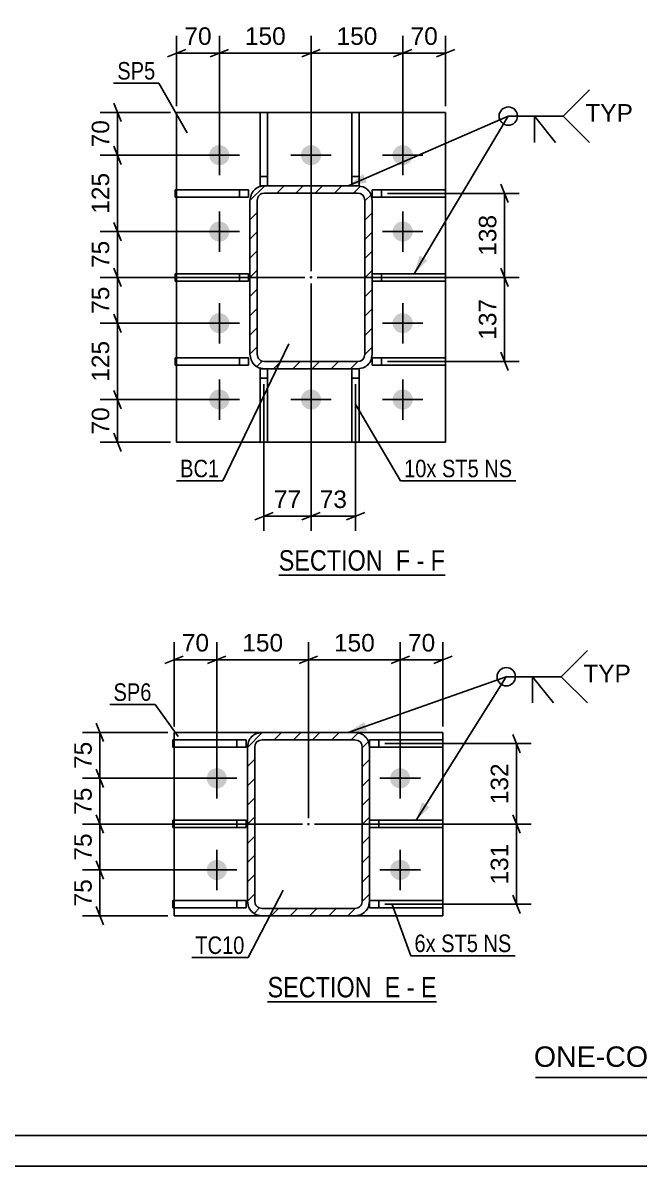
# Model space of a CAD drawing. Header units: millimetres. Extents: x -213 to 628, y -260 to 334.
# Drawn here: x 106.2 to 207, y -260.4 to -73.2 of the extents above; entities that cross this region are included whole.
import ezdxf

# ---------------------------------------------------------------- set-up
doc = ezdxf.new("R2010")
doc.units = ezdxf.units.MM
doc.linetypes.add('DXK_LINE_DOT2', pattern=[3.9198, 1.9599, -1.9599])
doc.linetypes.add('DXK_LINE_DOT3', pattern=[5.9187, 2.979, -0.9799, 0.9799, -0.9799])
doc.styles.add('Arial', font='ARIAL.TTF', dxfattribs={"height": 0.2})
doc.styles.add('Arial Narrow', font='ARIALN.TTF', dxfattribs={"height": 0.2})

# ---------------------------------------------------------------- blocks, each defined once
blk = doc.blocks.new('Unknown-284856391-1134')
at = {"color": 5, "linetype": 'Continuous'}
for p, q in [((-207.97, -255.35), (623.03, -255.35)), ((-212.97, -260.35), (628.03, -260.35))]:
    blk.add_line(p, q, dxfattribs=at)
blk = doc.blocks.new('Unknown-284856391-15 - 12352')
at = {"color": 6, "linetype": 'Continuous'}
blk.add_line((148.04, -163.62), (175.25, -163.62), dxfattribs=at)
at = {"color": 0, "linetype": 'Continuous'}
for points in [[(166.14, -162.87), (166.14, -159.37), (148.04, -159.37), (148.04, -162.87)], [(169.53, -162.87), (169.53, -159.37), (167.19, -159.37), (167.19, -162.87)], [(171.86, -162.87), (171.86, -159.37), (170.58, -159.37), (170.58, -162.87)], [(175.25, -162.87), (175.25, -159.37), (172.91, -159.37), (172.91, -162.87)]]:
    blk.add_wipeout(points, dxfattribs=at)
at = {"color": 7, "linetype": 'Continuous', "style": 'Arial Narrow'}
for s, p in [('SECTION ', (148.04, -162.87)), ('F', (167.19, -162.87)), ('F', (172.91, -162.87)), ('-', (170.58, -162.87))]:
    blk.add_text(s, height=3.34, dxfattribs=at).set_placement(p)
blk = doc.blocks.new('Unknown-284856391-16 - 12877')
at = {"color": 6, "linetype": 'Continuous'}
blk.add_line((146.22, -233.47), (173.87, -233.47), dxfattribs=at)
at = {"color": 0, "linetype": 'Continuous'}
for points in [[(164.33, -232.72), (164.33, -229.22), (146.22, -229.22), (146.22, -232.72)], [(167.94, -232.72), (167.94, -229.22), (165.38, -229.22), (165.38, -232.72)], [(170.26, -232.72), (170.26, -229.22), (168.99, -229.22), (168.99, -232.72)], [(173.87, -232.72), (173.87, -229.22), (171.31, -229.22), (171.31, -232.72)]]:
    blk.add_wipeout(points, dxfattribs=at)
at = {"color": 7, "linetype": 'Continuous', "style": 'Arial Narrow'}
for s, p in [('SECTION ', (146.22, -232.72)), ('E', (165.38, -232.72)), ('E', (171.31, -232.72)), ('-', (168.99, -232.72))]:
    blk.add_text(s, height=3.34, dxfattribs=at).set_placement(p)
blk = doc.blocks.new('Part-284856391-12391 - 12352')
at = {"color": 2, "linetype": 'Continuous'}
for p, q in [((131.11, -129.22), (131.11, -128.02)), ((131.11, -128.02), (143.11, -128.02)), ((143.11, -128.02), (143.11, -129.22)), ((131.11, -129.22), (143.11, -129.22))]:
    blk.add_line(p, q, dxfattribs=at)
at = {"color": 7, "linetype": 'DXK_LINE_DOT2'}
blk.add_line((141.61, -129.22), (141.61, -128.02), dxfattribs=at)
blk = doc.blocks.new('Part-284856391-12386 - 12352')
at = {"color": 2, "linetype": 'Continuous'}
for p, q in [((175.33, -114.27), (163.33, -114.27)), ((175.33, -115.47), (163.33, -115.47)), ((175.33, -114.27), (175.33, -115.47))]:
    blk.add_line(p, q, dxfattribs=at)
at = {"color": 7, "linetype": 'DXK_LINE_DOT2'}
for p, q in [((163.33, -114.27), (163.33, -115.47)), ((164.83, -115.47), (164.83, -114.27))]:
    blk.add_line(p, q, dxfattribs=at)
blk = doc.blocks.new('Part-284856391-12354 - 12352')
at = {"linetype": 'Continuous'}
h = blk.add_hatch(dxfattribs=at)
h.set_pattern_fill('', scale=0.7, style=0, pattern_type=0)
h.set_pattern_definition([(45, (163.1488, -101.3488), (-1.57154, 1.57154), [])])
h.paths.add_polyline_path([(163.33, -102.27), (163.15, -101.35), (162.63, -100.57), (161.85, -100.05), (160.93, -99.87), (145.73, -99.87), (144.81, -100.05), (144.03, -100.57), (143.51, -101.35), (143.33, -102.27), (143.33, -127.47), (143.51, -128.39), (144.03, -129.16), (144.81, -129.68), (145.73, -129.87), (160.93, -129.87), (161.85, -129.68), (162.63, -129.16), (163.15, -128.39), (163.33, -127.47)])
h.paths.add_polyline_path([(162.04, -127.93), (161.78, -128.32), (161.39, -128.58), (160.93, -128.67), (145.73, -128.67), (145.27, -128.58), (144.88, -128.32), (144.62, -127.93), (144.53, -127.47), (144.53, -102.27), (144.62, -101.81), (144.88, -101.42), (145.27, -101.16), (145.73, -101.07), (160.93, -101.07), (161.39, -101.16), (161.78, -101.42), (162.04, -101.81), (162.13, -102.27), (162.13, -127.47)])
blk.add_hatch(color=246, dxfattribs=at).paths.add_polyline_path([(153.33, -114.97, -1), (153.33, -114.77, -1)])
at = {"color": 7, "linetype": 'DXK_LINE_DOT2'}
for p, q in [((144.81, -100.05), (145.73, -99.87)), ((160.93, -99.87), (145.73, -99.87)), ((160.93, -99.87), (161.85, -100.05)), ((143.33, -102.27), (143.51, -101.35)), ((143.33, -127.47), (143.33, -102.27)), ((144.62, -101.81), (144.53, -102.27)), ((144.53, -127.47), (144.53, -102.27)), ((145.73, -101.07), (145.27, -101.16)), ((145.73, -101.07), (160.93, -101.07)), ((161.39, -101.16), (160.93, -101.07)), ((162.13, -102.27), (162.04, -101.81)), ((162.13, -127.47), (162.13, -102.27)), ((163.15, -101.35), (163.33, -102.27)), ((163.33, -102.27), (163.33, -127.47)), ((143.51, -128.39), (143.33, -127.47)), ((144.53, -127.47), (144.62, -127.93)), ((145.27, -128.58), (145.73, -128.67)), ((145.73, -128.67), (160.93, -128.67)), ((160.93, -128.67), (161.39, -128.58)), ((162.04, -127.93), (162.13, -127.47)), ((163.33, -127.47), (163.15, -128.39)), ((145.73, -129.87), (144.81, -129.68)), ((160.93, -129.87), (145.73, -129.87)), ((161.85, -129.68), (160.93, -129.87))]:
    blk.add_line(p, q, dxfattribs=at)
at = {"color": 2, "linetype": 'Continuous'}
for p, q in [((145.73, -99.87), (144.81, -100.05)), ((145.73, -99.87), (160.93, -99.87)), ((161.85, -100.05), (160.93, -99.87)), ((143.51, -101.35), (143.33, -102.27)), ((143.33, -127.47), (143.33, -102.27)), ((144.53, -102.27), (144.62, -101.81)), ((144.53, -127.47), (144.53, -102.27)), ((145.27, -101.16), (145.73, -101.07)), ((145.73, -101.07), (160.93, -101.07)), ((160.93, -101.07), (161.39, -101.16)), ((162.04, -101.81), (162.13, -102.27)), ((162.13, -127.47), (162.13, -102.27)), ((163.33, -102.27), (163.15, -101.35)), ((163.33, -127.47), (163.33, -102.27)), ((143.33, -127.47), (143.51, -128.39)), ((144.62, -127.93), (144.53, -127.47)), ((145.73, -128.67), (145.27, -128.58)), ((145.73, -128.67), (160.93, -128.67)), ((161.39, -128.58), (160.93, -128.67)), ((162.13, -127.47), (162.04, -127.93)), ((163.15, -128.39), (163.33, -127.47)), ((144.81, -129.68), (145.73, -129.87)), ((145.73, -129.87), (160.93, -129.87)), ((160.93, -129.87), (161.85, -129.68))]:
    blk.add_line(p, q, dxfattribs=at)
at = {"color": 7, "linetype": 'DXK_LINE_DOT3'}
blk.add_line((153.33, -114.87), (153.33, -114.87), dxfattribs=at)
at = {"color": 246, "linetype": 'DXK_LINE_DOT2'}
blk.add_line((153.33, -114.87), (153.33, -114.87), dxfattribs=at)
at = {"color": 246, "linetype": 'Continuous'}
blk.add_circle((153.33, -114.87), 0.1, dxfattribs=at)
at = {"color": 7, "linetype": 'DXK_LINE_DOT2'}
for centre, radius, start, end in [((145.73, -102.27), 2.4, 112.5, 157.5), ((160.93, -102.27), 2.4, 22.5, 67.5), ((145.73, -102.27), 1.2, 112.5, 157.5), ((160.93, -102.27), 1.2, 22.5, 67.5), ((145.73, -127.47), 2.4, 202.5, 247.5), ((145.73, -127.47), 1.2, 202.5, 247.5), ((160.93, -127.47), 1.2, 292.5, 337.5), ((160.93, -127.47), 2.4, 292.5, 337.5)]:
    blk.add_arc(centre, radius, start, end, dxfattribs=at)
at = {"color": 2, "linetype": 'Continuous'}
for centre, radius, start, end in [((145.73, -102.27), 2.4, 112.5, 157.5), ((160.93, -102.27), 2.4, 22.5, 67.5), ((145.73, -102.27), 1.2, 112.5, 157.5), ((160.93, -102.27), 1.2, 22.5, 67.5), ((145.73, -127.47), 2.4, 202.5, 247.5), ((145.73, -127.47), 1.2, 202.5, 247.5), ((160.93, -127.47), 1.2, 292.5, 337.5), ((160.93, -127.47), 2.4, 292.5, 337.5)]:
    blk.add_arc(centre, radius, start, end, dxfattribs=at)
blk = doc.blocks.new('Part-284856391-12388 - 12352')
at = {"color": 2, "linetype": 'Continuous'}
for p, q in [((175.33, -128.02), (163.33, -128.02)), ((163.33, -128.02), (163.33, -129.22)), ((175.33, -128.02), (175.33, -129.22)), ((175.33, -129.22), (163.33, -129.22))]:
    blk.add_line(p, q, dxfattribs=at)
at = {"color": 7, "linetype": 'DXK_LINE_DOT2'}
blk.add_line((164.83, -129.22), (164.83, -128.02), dxfattribs=at)
blk = doc.blocks.new('Part-284856391-12372 - 12352')
at = {"color": 2, "linetype": 'Continuous'}
for p, q in [((131.33, -87.87), (131.33, -100.52)), ((175.33, -87.87), (131.33, -87.87)), ((175.33, -141.87), (175.33, -87.87)), ((131.33, -101.72), (131.33, -114.27)), ((131.33, -115.47), (131.33, -128.02)), ((131.33, -129.22), (131.33, -141.87)), ((175.33, -141.87), (131.33, -141.87))]:
    blk.add_line(p, q, dxfattribs=at)
at = {"color": 7, "linetype": 'DXK_LINE_DOT2'}
for p, q in [((131.33, -100.52), (131.33, -101.72)), ((131.33, -114.27), (131.33, -115.47)), ((131.33, -128.02), (131.33, -129.22))]:
    blk.add_line(p, q, dxfattribs=at)
blk = doc.blocks.new('Part-284856391-12387 - 12352')
at = {"color": 2, "linetype": 'Continuous'}
for p, q in [((175.33, -100.52), (163.33, -100.52)), ((163.33, -100.52), (163.33, -101.72)), ((175.33, -100.52), (175.33, -101.72)), ((175.33, -101.72), (163.33, -101.72))]:
    blk.add_line(p, q, dxfattribs=at)
at = {"color": 7, "linetype": 'DXK_LINE_DOT2'}
blk.add_line((164.83, -101.72), (164.83, -100.52), dxfattribs=at)
blk = doc.blocks.new('Part-284856391-12389 - 12352')
at = {"color": 2, "linetype": 'Continuous'}
for p, q in [((131.11, -115.47), (131.11, -114.27)), ((131.11, -114.27), (143.11, -114.27)), ((131.11, -115.47), (143.11, -115.47)), ((143.11, -114.27), (143.11, -115.47))]:
    blk.add_line(p, q, dxfattribs=at)
at = {"color": 7, "linetype": 'DXK_LINE_DOT2'}
blk.add_line((141.61, -115.47), (141.61, -114.27), dxfattribs=at)
blk = doc.blocks.new('Part-284856391-12390 - 12352')
at = {"color": 2, "linetype": 'Continuous'}
for p, q in [((131.11, -101.72), (131.11, -100.52)), ((131.11, -100.52), (143.11, -100.52)), ((143.11, -100.52), (143.11, -101.72)), ((131.11, -101.72), (143.11, -101.72))]:
    blk.add_line(p, q, dxfattribs=at)
at = {"color": 7, "linetype": 'DXK_LINE_DOT2'}
blk.add_line((141.61, -101.72), (141.61, -100.52), dxfattribs=at)
blk = doc.blocks.new('Part-284856391-12392 - 12352')
at = {"color": 2, "linetype": 'Continuous'}
for p, q in [((145.01, -141.87), (145.01, -129.87)), ((145.01, -129.87), (145.73, -129.87)), ((146.21, -129.87), (146.21, -141.87)), ((146.21, -141.87), (145.01, -141.87))]:
    blk.add_line(p, q, dxfattribs=at)
at = {"color": 7, "linetype": 'DXK_LINE_DOT2'}
for p, q in [((145.73, -129.87), (146.21, -129.87)), ((145.01, -131.37), (146.21, -131.37))]:
    blk.add_line(p, q, dxfattribs=at)
blk = doc.blocks.new('Part-284856391-12393 - 12352')
at = {"color": 2, "linetype": 'Continuous'}
for p, q in [((160.01, -129.87), (160.01, -141.87)), ((161.21, -129.87), (160.93, -129.87)), ((161.21, -129.87), (161.21, -141.87)), ((161.21, -141.87), (160.01, -141.87))]:
    blk.add_line(p, q, dxfattribs=at)
at = {"color": 7, "linetype": 'DXK_LINE_DOT2'}
for p, q in [((160.93, -129.87), (160.01, -129.87)), ((160.01, -131.37), (161.21, -131.37))]:
    blk.add_line(p, q, dxfattribs=at)
blk = doc.blocks.new('Part-284856391-12394 - 12352')
at = {"color": 2, "linetype": 'Continuous'}
for p, q in [((145.01, -99.87), (145.01, -87.87)), ((145.01, -87.87), (146.21, -87.87)), ((146.21, -87.87), (146.21, -99.87)), ((145.01, -99.87), (145.73, -99.87))]:
    blk.add_line(p, q, dxfattribs=at)
at = {"color": 7, "linetype": 'DXK_LINE_DOT2'}
for p, q in [((145.01, -98.37), (146.21, -98.37)), ((145.73, -99.87), (146.21, -99.87))]:
    blk.add_line(p, q, dxfattribs=at)
blk = doc.blocks.new('Part-284856391-12395 - 12352')
at = {"color": 2, "linetype": 'Continuous'}
for p, q in [((160.01, -99.87), (160.01, -87.87)), ((160.01, -87.87), (161.21, -87.87)), ((161.21, -87.87), (161.21, -99.87)), ((161.21, -99.87), (160.93, -99.87))]:
    blk.add_line(p, q, dxfattribs=at)
at = {"color": 7, "linetype": 'DXK_LINE_DOT2'}
for p, q in [((160.01, -98.37), (161.21, -98.37)), ((160.93, -99.87), (160.01, -99.87))]:
    blk.add_line(p, q, dxfattribs=at)
blk = doc.blocks.new('Bolt-284856391-12448 - 12352')
at = {"linetype": 'Continuous'}
for points in [[(136.68, -94.87, -1), (139.98, -94.87, -1)], [(151.68, -94.87, -1), (154.98, -94.87, -1)], [(166.68, -94.87, -1), (169.98, -94.87, -1)], [(136.68, -107.37, -1), (139.98, -107.37, -1)], [(166.68, -107.37, -1), (169.98, -107.37, -1)], [(136.68, -122.37, -1), (139.98, -122.37, -1)], [(166.68, -122.37, -1), (169.98, -122.37, -1)], [(136.68, -134.87, -1), (139.98, -134.87, -1)], [(151.68, -134.87, -1), (154.98, -134.87, -1)], [(166.68, -134.87, -1), (169.98, -134.87, -1)]]:
    blk.add_hatch(color=1, dxfattribs=at).paths.add_polyline_path(points)
at = {"color": 1, "linetype": 'Continuous'}
for p, q in [((138.33, -98.17), (138.33, -91.57)), ((153.33, -98.17), (153.33, -91.57)), ((168.33, -98.17), (168.33, -91.57)), ((141.63, -94.87), (135.03, -94.87)), ((156.63, -94.87), (150.03, -94.87)), ((171.63, -94.87), (165.03, -94.87)), ((138.33, -110.67), (138.33, -104.07)), ((168.33, -110.67), (168.33, -104.07)), ((141.63, -107.37), (135.03, -107.37)), ((171.63, -107.37), (165.03, -107.37)), ((138.33, -125.67), (138.33, -119.07)), ((168.33, -125.67), (168.33, -119.07)), ((141.63, -122.37), (135.03, -122.37)), ((171.63, -122.37), (165.03, -122.37)), ((138.33, -138.17), (138.33, -131.57)), ((153.33, -138.17), (153.33, -131.57)), ((168.33, -138.17), (168.33, -131.57)), ((141.63, -134.87), (135.03, -134.87)), ((156.63, -134.87), (150.03, -134.87)), ((171.63, -134.87), (165.03, -134.87))]:
    blk.add_line(p, q, dxfattribs=at)
blk = doc.blocks.new('Part-284856391-12902 - 12877')
at = {"color": 2, "linetype": 'Continuous'}
for p, q in [((130.69, -204.93), (130.69, -203.73)), ((130.69, -203.73), (142.69, -203.73)), ((142.69, -203.73), (142.69, -204.93)), ((130.69, -204.93), (142.69, -204.93))]:
    blk.add_line(p, q, dxfattribs=at)
at = {"color": 7, "linetype": 'DXK_LINE_DOT2'}
blk.add_line((141.19, -204.93), (141.19, -203.73), dxfattribs=at)
blk = doc.blocks.new('Part-284856391-12878 - 12877')
at = {"linetype": 'Continuous'}
h = blk.add_hatch(dxfattribs=at)
h.set_pattern_fill('', scale=0.7, style=0, pattern_type=0)
h.set_pattern_definition([(45, (162.7318, -190.851), (-1.57154, 1.57154), [])])
h.paths.add_polyline_path([(162.91, -191.77), (162.73, -190.85), (162.21, -190.07), (161.43, -189.55), (160.51, -189.37), (145.31, -189.37), (144.4, -189.55), (143.62, -190.07), (143.1, -190.85), (142.91, -191.77), (142.91, -216.97), (143.1, -217.89), (143.62, -218.67), (144.4, -219.19), (145.31, -219.37), (160.51, -219.37), (161.43, -219.19), (162.21, -218.67), (162.73, -217.89), (162.91, -216.97)])
h.paths.add_polyline_path([(161.62, -217.43), (161.36, -217.82), (160.97, -218.08), (160.51, -218.17), (145.31, -218.17), (144.86, -218.08), (144.47, -217.82), (144.21, -217.43), (144.11, -216.97), (144.11, -191.77), (144.21, -191.31), (144.47, -190.92), (144.86, -190.66), (145.31, -190.57), (160.51, -190.57), (160.97, -190.66), (161.36, -190.92), (161.62, -191.31), (161.71, -191.77), (161.71, -216.97)])
blk.add_hatch(color=246, dxfattribs=at).paths.add_polyline_path([(152.91, -204.47, -1), (152.91, -204.27, -1)])
at = {"color": 7, "linetype": 'DXK_LINE_DOT2'}
for p, q in [((142.91, -191.77), (143.1, -190.85)), ((144.4, -189.55), (145.31, -189.37)), ((145.31, -190.57), (144.86, -190.66)), ((145.31, -189.37), (160.51, -189.37)), ((145.31, -190.57), (160.51, -190.57)), ((160.51, -189.37), (161.43, -189.55)), ((160.97, -190.66), (160.51, -190.57)), ((162.73, -190.85), (162.91, -191.77)), ((142.91, -216.97), (142.91, -191.77)), ((144.21, -191.31), (144.11, -191.77)), ((144.11, -216.97), (144.11, -191.77)), ((161.71, -191.77), (161.62, -191.31)), ((161.71, -216.97), (161.71, -191.77)), ((162.91, -191.77), (162.91, -216.97)), ((143.1, -217.89), (142.91, -216.97)), ((144.11, -216.97), (144.21, -217.43)), ((161.62, -217.43), (161.71, -216.97)), ((162.91, -216.97), (162.73, -217.89)), ((144.86, -218.08), (145.31, -218.17)), ((145.31, -218.17), (160.51, -218.17)), ((160.51, -218.17), (160.97, -218.08)), ((145.31, -219.37), (144.4, -219.19)), ((145.31, -219.37), (160.51, -219.37)), ((161.43, -219.19), (160.51, -219.37))]:
    blk.add_line(p, q, dxfattribs=at)
at = {"color": 2, "linetype": 'Continuous'}
for p, q in [((143.1, -190.85), (142.91, -191.77)), ((145.31, -189.37), (144.4, -189.55)), ((144.86, -190.66), (145.31, -190.57)), ((145.31, -189.37), (160.51, -189.37)), ((145.31, -190.57), (160.51, -190.57)), ((161.43, -189.55), (160.51, -189.37)), ((160.51, -190.57), (160.97, -190.66)), ((162.91, -191.77), (162.73, -190.85)), ((142.91, -216.97), (142.91, -191.77)), ((144.11, -191.77), (144.21, -191.31)), ((144.11, -216.97), (144.11, -191.77)), ((161.62, -191.31), (161.71, -191.77)), ((161.71, -216.97), (161.71, -191.77)), ((162.91, -216.97), (162.91, -191.77)), ((142.91, -216.97), (143.1, -217.89)), ((144.21, -217.43), (144.11, -216.97)), ((161.71, -216.97), (161.62, -217.43)), ((162.73, -217.89), (162.91, -216.97)), ((145.31, -218.17), (144.86, -218.08)), ((145.31, -218.17), (160.51, -218.17)), ((160.97, -218.08), (160.51, -218.17)), ((144.4, -219.19), (145.31, -219.37)), ((145.31, -219.37), (160.51, -219.37)), ((160.51, -219.37), (161.43, -219.19))]:
    blk.add_line(p, q, dxfattribs=at)
at = {"color": 7, "linetype": 'DXK_LINE_DOT3'}
blk.add_line((152.91, -204.37), (152.91, -204.37), dxfattribs=at)
at = {"color": 246, "linetype": 'DXK_LINE_DOT2'}
blk.add_line((152.91, -204.37), (152.91, -204.37), dxfattribs=at)
at = {"color": 246, "linetype": 'Continuous'}
blk.add_circle((152.91, -204.37), 0.1, dxfattribs=at)
at = {"color": 7, "linetype": 'DXK_LINE_DOT2'}
for centre, radius, start, end in [((145.31, -191.77), 2.4, 112.5, 157.5), ((145.31, -191.77), 1.2, 112.5, 157.5), ((160.51, -191.77), 1.2, 22.5, 67.5), ((160.51, -191.77), 2.4, 22.5, 67.5), ((145.31, -216.97), 2.4, 202.5, 247.5), ((145.31, -216.97), 1.2, 202.5, 247.5), ((160.51, -216.97), 1.2, 292.5, 337.5), ((160.51, -216.97), 2.4, 292.5, 337.5)]:
    blk.add_arc(centre, radius, start, end, dxfattribs=at)
at = {"color": 2, "linetype": 'Continuous'}
for centre, radius, start, end in [((145.31, -191.77), 2.4, 112.5, 157.5), ((145.31, -191.77), 1.2, 112.5, 157.5), ((160.51, -191.77), 1.2, 22.5, 67.5), ((160.51, -191.77), 2.4, 22.5, 67.5), ((145.31, -216.97), 2.4, 202.5, 247.5), ((145.31, -216.97), 1.2, 202.5, 247.5), ((160.51, -216.97), 1.2, 292.5, 337.5), ((160.51, -216.97), 2.4, 292.5, 337.5)]:
    blk.add_arc(centre, radius, start, end, dxfattribs=at)
blk = doc.blocks.new('Part-284856391-12903 - 12877')
at = {"color": 2, "linetype": 'Continuous'}
for p, q in [((130.69, -191.78), (130.69, -190.58)), ((130.69, -190.58), (142.69, -190.58)), ((142.69, -190.58), (142.69, -191.78)), ((130.69, -191.78), (142.69, -191.78))]:
    blk.add_line(p, q, dxfattribs=at)
at = {"color": 7, "linetype": 'DXK_LINE_DOT2'}
blk.add_line((141.19, -191.78), (141.19, -190.58), dxfattribs=at)
blk = doc.blocks.new('Part-284856391-12895 - 12877')
at = {"color": 2, "linetype": 'Continuous'}
for p, q in [((130.91, -189.37), (130.91, -190.58)), ((130.91, -189.37), (145.31, -189.37)), ((174.91, -189.37), (160.51, -189.37)), ((174.91, -219.37), (174.91, -189.37)), ((130.91, -191.78), (130.91, -203.73)), ((130.91, -204.93), (130.91, -216.88)), ((130.91, -218.08), (130.91, -219.37)), ((130.91, -219.37), (145.31, -219.37)), ((174.91, -219.37), (160.51, -219.37))]:
    blk.add_line(p, q, dxfattribs=at)
at = {"color": 7, "linetype": 'DXK_LINE_DOT2'}
for p, q in [((130.91, -190.58), (130.91, -191.78)), ((174.91, -189.37), (145.31, -189.37)), ((145.31, -189.37), (160.51, -189.37)), ((130.91, -203.73), (130.91, -204.93)), ((130.91, -216.88), (130.91, -218.08)), ((145.31, -219.37), (160.51, -219.37))]:
    blk.add_line(p, q, dxfattribs=at)
blk = doc.blocks.new('Part-284856391-12899 - 12877')
at = {"color": 2, "linetype": 'Continuous'}
for p, q in [((174.91, -203.73), (162.91, -203.73)), ((174.91, -203.73), (174.91, -204.93)), ((174.91, -204.93), (162.91, -204.93))]:
    blk.add_line(p, q, dxfattribs=at)
at = {"color": 7, "linetype": 'DXK_LINE_DOT2'}
for p, q in [((162.91, -203.73), (162.91, -204.93)), ((164.41, -204.93), (164.41, -203.73))]:
    blk.add_line(p, q, dxfattribs=at)
blk = doc.blocks.new('Part-284856391-12900 - 12877')
at = {"color": 2, "linetype": 'Continuous'}
for p, q in [((174.91, -190.58), (162.91, -190.58)), ((162.91, -190.58), (162.91, -191.77)), ((174.91, -190.58), (174.91, -191.78)), ((174.91, -191.78), (162.91, -191.78))]:
    blk.add_line(p, q, dxfattribs=at)
at = {"color": 7, "linetype": 'DXK_LINE_DOT2'}
for p, q in [((164.41, -191.78), (164.41, -190.58)), ((162.91, -191.77), (162.91, -191.78))]:
    blk.add_line(p, q, dxfattribs=at)
blk = doc.blocks.new('Part-284856391-12901 - 12877')
at = {"color": 2, "linetype": 'Continuous'}
for p, q in [((174.91, -216.88), (162.91, -216.88)), ((162.91, -218.08), (162.91, -216.97)), ((174.91, -216.88), (174.91, -218.08)), ((174.91, -218.08), (162.91, -218.08))]:
    blk.add_line(p, q, dxfattribs=at)
at = {"color": 7, "linetype": 'DXK_LINE_DOT2'}
for p, q in [((162.91, -216.97), (162.91, -216.88)), ((162.91, -216.88), (162.91, -216.97)), ((164.41, -218.08), (164.41, -216.88))]:
    blk.add_line(p, q, dxfattribs=at)
blk = doc.blocks.new('Part-284856391-12904 - 12877')
at = {"color": 2, "linetype": 'Continuous'}
for p, q in [((130.69, -218.08), (130.69, -216.88)), ((130.69, -216.88), (142.69, -216.88)), ((142.69, -216.88), (142.69, -218.08)), ((130.69, -218.08), (142.69, -218.08))]:
    blk.add_line(p, q, dxfattribs=at)
at = {"color": 7, "linetype": 'DXK_LINE_DOT2'}
blk.add_line((141.19, -218.08), (141.19, -216.88), dxfattribs=at)
blk = doc.blocks.new('Bolt-284856391-12971 - 12877')
at = {"linetype": 'Continuous'}
for points in [[(136.26, -196.87, -1), (139.56, -196.87, -1)], [(166.26, -196.87, -1), (169.56, -196.87, -1)], [(136.26, -211.87, -1), (139.56, -211.87, -1)], [(166.26, -211.87, -1), (169.56, -211.87, -1)]]:
    blk.add_hatch(color=1, dxfattribs=at).paths.add_polyline_path(points)
at = {"color": 1, "linetype": 'Continuous'}
for p, q in [((137.91, -200.17), (137.91, -193.57)), ((167.91, -200.17), (167.91, -193.57)), ((141.21, -196.87), (134.61, -196.87)), ((171.21, -196.87), (164.61, -196.87)), ((137.91, -215.17), (137.91, -208.57)), ((167.91, -215.17), (167.91, -208.57)), ((141.21, -211.87), (134.61, -211.87)), ((171.21, -211.87), (164.61, -211.87))]:
    blk.add_line(p, q, dxfattribs=at)
blk = doc.blocks.new('StraightDimension-284856391-16468 - 12352')
at = {"color": 7, "linetype": 'Continuous'}
for p, q in [((130.33, -87.87), (118.81, -87.87)), ((121.06, -86.37), (122.26, -89.37)), ((121.66, -94.87), (121.66, -87.87)), ((122.26, -96.37), (121.06, -93.37)), ((137.33, -94.87), (118.81, -94.87))]:
    blk.add_line(p, q, dxfattribs=at)
at = {"color": 0}
blk.add_wipeout([(120.91, -88.54), (116.71, -88.54), (116.71, -94.19), (120.91, -94.19)], dxfattribs=at)
at = {"color": 3, "style": 'Arial'}
blk.add_text('70', height=2.865, rotation=90.0002, dxfattribs=at).set_placement((120.31, -93.59))
blk = doc.blocks.new('StraightDimension-284856391-13173 - 12352')
at = {"color": 7, "linetype": 'Continuous'}
for p, q in [((138.33, -93.87), (138.33, -75.31)), ((153.33, -113.87), (153.33, -75.31)), ((139.83, -77.56), (136.83, -78.76)), ((138.33, -78.16), (153.33, -78.16)), ((151.83, -78.76), (154.83, -77.56))]:
    blk.add_line(p, q, dxfattribs=at)
at = {"color": 0}
blk.add_wipeout([(149.77, -77.41), (149.77, -73.21), (141.9, -73.21), (141.9, -77.41)], dxfattribs=at)
at = {"color": 3, "style": 'Arial'}
blk.add_text('150', height=2.865, dxfattribs=at).set_placement((142.5, -76.81))
blk = doc.blocks.new('StraightDimension-284856391-16470 - 12352')
at = {"color": 7, "linetype": 'Continuous'}
for p, q in [((121.06, -105.87), (122.26, -108.87)), ((137.33, -107.37), (118.81, -107.37)), ((121.66, -114.87), (121.66, -107.37)), ((122.26, -116.37), (121.06, -113.37)), ((152.33, -114.87), (118.81, -114.87))]:
    blk.add_line(p, q, dxfattribs=at)
at = {"color": 0}
blk.add_wipeout([(120.91, -108.29), (116.71, -108.29), (116.71, -113.94), (120.91, -113.94)], dxfattribs=at)
at = {"color": 3, "style": 'Arial'}
blk.add_text('75', height=2.865, rotation=90.0002, dxfattribs=at).set_placement((120.31, -113.34))
blk = doc.blocks.new('StraightDimension-284856391-16472 - 12352')
at = {"color": 7, "linetype": 'Continuous'}
for p, q in [((121.06, -120.87), (122.26, -123.87)), ((137.33, -122.37), (118.81, -122.37)), ((121.66, -134.87), (121.66, -122.37)), ((122.26, -136.37), (121.06, -133.37)), ((137.33, -134.87), (118.81, -134.87))]:
    blk.add_line(p, q, dxfattribs=at)
at = {"color": 0}
blk.add_wipeout([(120.91, -124.68), (116.71, -124.68), (116.71, -132.55), (120.91, -132.55)], dxfattribs=at)
at = {"color": 3, "style": 'Arial'}
blk.add_text('125', height=2.865, rotation=90.0002, dxfattribs=at).set_placement((120.31, -131.95))
blk = doc.blocks.new('StraightDimension-284856391-13174 - 12352')
at = {"color": 7, "linetype": 'Continuous'}
for p, q in [((131.33, -86.87), (131.33, -75.31)), ((138.33, -93.87), (138.33, -75.31)), ((129.83, -78.76), (132.83, -77.56)), ((131.33, -78.16), (138.33, -78.16)), ((139.83, -77.56), (136.83, -78.76))]:
    blk.add_line(p, q, dxfattribs=at)
at = {"color": 0}
blk.add_wipeout([(137.66, -77.41), (137.66, -73.21), (132.01, -73.21), (132.01, -77.41)], dxfattribs=at)
at = {"color": 3, "style": 'Arial'}
blk.add_text('70', height=2.865, dxfattribs=at).set_placement((132.61, -76.81))
blk = doc.blocks.new('StraightDimension-284856391-13171 - 12352')
at = {"color": 7, "linetype": 'Continuous'}
for p, q in [((168.33, -93.87), (168.33, -75.31)), ((175.33, -86.87), (175.33, -75.31)), ((166.83, -78.76), (169.83, -77.56)), ((168.33, -78.16), (175.33, -78.16)), ((176.83, -77.56), (173.83, -78.76))]:
    blk.add_line(p, q, dxfattribs=at)
at = {"color": 0}
blk.add_wipeout([(174.66, -77.41), (174.66, -73.21), (169.01, -73.21), (169.01, -77.41)], dxfattribs=at)
at = {"color": 3, "style": 'Arial'}
blk.add_text('70', height=2.865, dxfattribs=at).set_placement((169.61, -76.81))
blk = doc.blocks.new('StraightDimension-284856391-16469 - 12352')
at = {"color": 7, "linetype": 'Continuous'}
for p, q in [((122.26, -96.37), (121.06, -93.37)), ((137.33, -94.87), (118.81, -94.87)), ((121.66, -107.37), (121.66, -94.87)), ((121.06, -105.87), (122.26, -108.87)), ((137.33, -107.37), (118.81, -107.37))]:
    blk.add_line(p, q, dxfattribs=at)
at = {"color": 0}
blk.add_wipeout([(120.91, -97.18), (116.71, -97.18), (116.71, -105.05), (120.91, -105.05)], dxfattribs=at)
at = {"color": 3, "style": 'Arial'}
blk.add_text('125', height=2.865, rotation=90.0002, dxfattribs=at).set_placement((120.31, -104.45))
blk = doc.blocks.new('StraightDimension-284856391-13172 - 12352')
at = {"color": 7, "linetype": 'Continuous'}
for p, q in [((153.33, -113.87), (153.33, -75.31)), ((168.33, -93.87), (168.33, -75.31)), ((154.83, -77.56), (151.83, -78.76)), ((153.33, -78.16), (168.33, -78.16)), ((166.83, -78.76), (169.83, -77.56))]:
    blk.add_line(p, q, dxfattribs=at)
at = {"color": 0}
blk.add_wipeout([(164.77, -77.41), (164.77, -73.21), (156.9, -73.21), (156.9, -77.41)], dxfattribs=at)
at = {"color": 3, "style": 'Arial'}
blk.add_text('150', height=2.865, dxfattribs=at).set_placement((157.5, -76.81))
blk = doc.blocks.new('StraightDimension-284856391-13292 - 12352')
at = {"color": 7, "linetype": 'Continuous'}
for p, q in [((185.59, -102.62), (184.39, -99.62)), ((165.83, -101.12), (187.39, -101.12)), ((184.99, -114.87), (184.99, -101.12)), ((184.39, -113.37), (185.59, -116.37)), ((154.33, -114.87), (187.39, -114.87))]:
    blk.add_line(p, q, dxfattribs=at)
at = {"color": 0}
blk.add_wipeout([(184.24, -104.06), (180.04, -104.06), (180.04, -111.93), (184.24, -111.93)], dxfattribs=at)
at = {"color": 3, "style": 'Arial'}
blk.add_text('138', height=2.865, rotation=90.0002, dxfattribs=at).set_placement((183.64, -111.33))
blk = doc.blocks.new('StraightDimension-284856391-13293 - 12352')
at = {"color": 7, "linetype": 'Continuous'}
for p, q in [((185.59, -116.37), (184.39, -113.37)), ((154.33, -114.87), (187.39, -114.87)), ((184.99, -128.62), (184.99, -114.87)), ((184.39, -127.12), (185.59, -130.12)), ((165.83, -128.62), (187.39, -128.62))]:
    blk.add_line(p, q, dxfattribs=at)
at = {"color": 0}
blk.add_wipeout([(184.24, -117.81), (180.04, -117.81), (180.04, -125.68), (184.24, -125.68)], dxfattribs=at)
at = {"color": 3, "style": 'Arial'}
blk.add_text('137', height=2.865, rotation=90.0002, dxfattribs=at).set_placement((183.64, -125.08))
blk = doc.blocks.new('StraightDimension-284856391-13309 - 12352')
at = {"color": 7, "linetype": 'Continuous'}
for p, q in [((153.33, -115.87), (153.33, -156.37)), ((160.61, -132.37), (160.61, -156.37)), ((151.83, -154.57), (154.83, -153.37)), ((162.11, -153.37), (159.11, -154.57)), ((153.33, -153.97), (160.61, -153.97))]:
    blk.add_line(p, q, dxfattribs=at)
at = {"color": 0}
blk.add_wipeout([(159.79, -153.22), (159.79, -149.02), (154.15, -149.02), (154.15, -153.22)], dxfattribs=at)
at = {"color": 3, "style": 'Arial'}
blk.add_text('73', height=2.865, dxfattribs=at).set_placement((154.75, -152.62))
blk = doc.blocks.new('StraightDimension-284856391-13310 - 12352')
at = {"color": 7, "linetype": 'Continuous'}
for p, q in [((153.33, -115.87), (153.33, -156.37)), ((145.61, -132.37), (145.61, -156.37)), ((144.11, -154.57), (147.11, -153.37)), ((154.83, -153.37), (151.83, -154.57)), ((145.61, -153.97), (153.33, -153.97))]:
    blk.add_line(p, q, dxfattribs=at)
at = {"color": 0}
blk.add_wipeout([(152.29, -153.22), (152.29, -149.02), (146.65, -149.02), (146.65, -153.22)], dxfattribs=at)
at = {"color": 3, "style": 'Arial'}
blk.add_text('77', height=2.865, dxfattribs=at).set_placement((147.25, -152.62))
blk = doc.blocks.new('StraightDimension-284856391-16471 - 12352')
at = {"color": 7, "linetype": 'Continuous'}
for p, q in [((121.06, -113.37), (122.26, -116.37)), ((152.33, -114.87), (118.81, -114.87)), ((121.66, -122.37), (121.66, -114.87)), ((122.26, -123.87), (121.06, -120.87)), ((137.33, -122.37), (118.81, -122.37))]:
    blk.add_line(p, q, dxfattribs=at)
at = {"color": 0}
blk.add_wipeout([(120.91, -115.79), (116.71, -115.79), (116.71, -121.44), (120.91, -121.44)], dxfattribs=at)
at = {"color": 3, "style": 'Arial'}
blk.add_text('75', height=2.865, rotation=90.0002, dxfattribs=at).set_placement((120.31, -120.84))
blk = doc.blocks.new('StraightDimension-284856391-16473 - 12352')
at = {"color": 7, "linetype": 'Continuous'}
for p, q in [((121.06, -133.37), (122.26, -136.37)), ((137.33, -134.87), (118.81, -134.87)), ((121.66, -141.87), (121.66, -134.87)), ((130.33, -141.87), (118.81, -141.87)), ((122.26, -143.37), (121.06, -140.37))]:
    blk.add_line(p, q, dxfattribs=at)
at = {"color": 0}
blk.add_wipeout([(120.91, -135.54), (116.71, -135.54), (116.71, -141.19), (120.91, -141.19)], dxfattribs=at)
at = {"color": 3, "style": 'Arial'}
blk.add_text('70', height=2.865, rotation=90.0002, dxfattribs=at).set_placement((120.31, -140.59))
blk = doc.blocks.new('StraightDimension-284856391-13372 - 12877')
at = {"color": 7, "linetype": 'Continuous'}
for p, q in [((118.19, -187.87), (119.39, -190.87)), ((129.91, -189.37), (115.94, -189.37)), ((118.79, -196.87), (118.79, -189.37)), ((119.39, -198.37), (118.19, -195.37)), ((136.91, -196.87), (115.94, -196.87))]:
    blk.add_line(p, q, dxfattribs=at)
at = {"color": 0}
blk.add_wipeout([(118.04, -190.3), (113.84, -190.3), (113.84, -195.94), (118.04, -195.94)], dxfattribs=at)
at = {"color": 3, "style": 'Arial'}
blk.add_text('75', height=2.865, rotation=90.0002, dxfattribs=at).set_placement((117.44, -195.34))
blk = doc.blocks.new('StraightDimension-284856391-13416 - 12877')
at = {"color": 7, "linetype": 'Continuous'}
for p, q in [((187.54, -205.87), (186.34, -202.87)), ((153.91, -204.37), (189.34, -204.37)), ((186.94, -217.48), (186.94, -204.37)), ((186.34, -215.98), (187.54, -218.98)), ((165.41, -217.48), (189.34, -217.48))]:
    blk.add_line(p, q, dxfattribs=at)
at = {"color": 0}
blk.add_wipeout([(186.19, -206.99), (181.99, -206.99), (181.99, -214.86), (186.19, -214.86)], dxfattribs=at)
at = {"color": 3, "style": 'Arial'}
blk.add_text('131', height=2.865, rotation=90.0002, dxfattribs=at).set_placement((185.59, -214.26))
blk = doc.blocks.new('StraightDimension-284856391-13373 - 12877')
at = {"color": 7, "linetype": 'Continuous'}
for p, q in [((118.19, -195.37), (119.39, -198.37)), ((136.91, -196.87), (115.94, -196.87)), ((118.79, -204.37), (118.79, -196.87)), ((119.39, -205.87), (118.19, -202.87)), ((151.91, -204.37), (115.94, -204.37))]:
    blk.add_line(p, q, dxfattribs=at)
at = {"color": 0}
blk.add_wipeout([(118.04, -197.8), (113.84, -197.8), (113.84, -203.44), (118.04, -203.44)], dxfattribs=at)
at = {"color": 3, "style": 'Arial'}
blk.add_text('75', height=2.865, rotation=90.0002, dxfattribs=at).set_placement((117.44, -202.84))
blk = doc.blocks.new('StraightDimension-284856391-13330 - 12877')
at = {"color": 7, "linetype": 'Continuous'}
for p, q in [((152.91, -203.37), (152.91, -174.61)), ((167.91, -195.87), (167.91, -174.61)), ((154.41, -176.86), (151.41, -178.06)), ((152.91, -177.46), (167.91, -177.46)), ((166.41, -178.06), (169.41, -176.86))]:
    blk.add_line(p, q, dxfattribs=at)
at = {"color": 0}
blk.add_wipeout([(164.35, -176.71), (164.35, -172.51), (156.48, -172.51), (156.48, -176.71)], dxfattribs=at)
at = {"color": 3, "style": 'Arial'}
blk.add_text('150', height=2.865, dxfattribs=at).set_placement((157.08, -176.11))
blk = doc.blocks.new('StraightDimension-284856391-13329 - 12877')
at = {"color": 7, "linetype": 'Continuous'}
for p, q in [((167.91, -195.87), (167.91, -174.61)), ((174.91, -188.37), (174.91, -174.61)), ((166.41, -178.06), (169.41, -176.86)), ((167.91, -177.46), (174.91, -177.46)), ((176.41, -176.86), (173.41, -178.06))]:
    blk.add_line(p, q, dxfattribs=at)
at = {"color": 0}
blk.add_wipeout([(174.24, -176.71), (174.24, -172.51), (168.59, -172.51), (168.59, -176.71)], dxfattribs=at)
at = {"color": 3, "style": 'Arial'}
blk.add_text('70', height=2.865, dxfattribs=at).set_placement((169.19, -176.11))
blk = doc.blocks.new('StraightDimension-284856391-13331 - 12877')
at = {"color": 7, "linetype": 'Continuous'}
for p, q in [((137.91, -195.87), (137.91, -174.61)), ((152.91, -203.37), (152.91, -174.61)), ((139.41, -176.86), (136.41, -178.06)), ((137.91, -177.46), (152.91, -177.46)), ((151.41, -178.06), (154.41, -176.86))]:
    blk.add_line(p, q, dxfattribs=at)
at = {"color": 0}
blk.add_wipeout([(149.35, -176.71), (149.35, -172.51), (141.48, -172.51), (141.48, -176.71)], dxfattribs=at)
at = {"color": 3, "style": 'Arial'}
blk.add_text('150', height=2.865, dxfattribs=at).set_placement((142.08, -176.11))
blk = doc.blocks.new('StraightDimension-284856391-13332 - 12877')
at = {"color": 7, "linetype": 'Continuous'}
for p, q in [((130.91, -188.37), (130.91, -174.61)), ((137.91, -195.87), (137.91, -174.61)), ((129.41, -178.06), (132.41, -176.86)), ((130.91, -177.46), (137.91, -177.46)), ((139.41, -176.86), (136.41, -178.06))]:
    blk.add_line(p, q, dxfattribs=at)
at = {"color": 0}
blk.add_wipeout([(137.24, -176.71), (137.24, -172.51), (131.59, -172.51), (131.59, -176.71)], dxfattribs=at)
at = {"color": 3, "style": 'Arial'}
blk.add_text('70', height=2.865, dxfattribs=at).set_placement((132.19, -176.11))
blk = doc.blocks.new('StraightDimension-284856391-13374 - 12877')
at = {"color": 7, "linetype": 'Continuous'}
for p, q in [((118.19, -202.87), (119.39, -205.87)), ((151.91, -204.37), (115.94, -204.37)), ((118.79, -211.87), (118.79, -204.37)), ((119.39, -213.37), (118.19, -210.37)), ((136.91, -211.87), (115.94, -211.87))]:
    blk.add_line(p, q, dxfattribs=at)
at = {"color": 0}
blk.add_wipeout([(118.04, -205.3), (113.84, -205.3), (113.84, -210.94), (118.04, -210.94)], dxfattribs=at)
at = {"color": 3, "style": 'Arial'}
blk.add_text('75', height=2.865, rotation=90.0002, dxfattribs=at).set_placement((117.44, -210.34))
blk = doc.blocks.new('StraightDimension-284856391-13375 - 12877')
at = {"color": 7, "linetype": 'Continuous'}
for p, q in [((118.19, -210.37), (119.39, -213.37)), ((136.91, -211.87), (115.94, -211.87)), ((118.79, -219.37), (118.79, -211.87)), ((119.39, -220.87), (118.19, -217.87)), ((129.91, -219.37), (115.94, -219.37))]:
    blk.add_line(p, q, dxfattribs=at)
at = {"color": 0}
blk.add_wipeout([(118.04, -212.8), (113.84, -212.8), (113.84, -218.44), (118.04, -218.44)], dxfattribs=at)
at = {"color": 3, "style": 'Arial'}
blk.add_text('75', height=2.865, rotation=90.0002, dxfattribs=at).set_placement((117.44, -217.84))
blk = doc.blocks.new('StraightDimension-284856391-13415 - 12877')
at = {"color": 7, "linetype": 'Continuous'}
for p, q in [((187.54, -192.68), (186.34, -189.68)), ((165.41, -191.18), (189.34, -191.18)), ((186.94, -204.37), (186.94, -191.18)), ((186.34, -202.87), (187.54, -205.87)), ((153.91, -204.37), (189.34, -204.37))]:
    blk.add_line(p, q, dxfattribs=at)
at = {"color": 0}
blk.add_wipeout([(186.19, -193.84), (181.99, -193.84), (181.99, -201.71), (186.19, -201.71)], dxfattribs=at)
at = {"color": 3, "style": 'Arial'}
blk.add_text('132', height=2.865, rotation=90.0002, dxfattribs=at).set_placement((185.59, -201.11))
blk = doc.blocks.new('Unknown-284856391-17020')
at = {"color": 7, "linetype": 'Continuous'}
blk.add_line((190.03, -245.85), (260.03, -245.85), dxfattribs=at)
at = {"color": 7, "style": 'Arial'}
blk.add_text('ONE-COLUMN MARKED AS C59', height=3.3428, dxfattribs=at).set_placement((189.79, -244.1))
blk = doc.blocks.new('Mark-284856391-13432 - 12352')
at = {"color": 0}
blk.add_wipeout([(127.84, -82.49), (127.84, -79.49), (121.63, -79.49), (121.63, -82.49)], dxfattribs=at)
blk.add_wipeout([(127.84, -82.49), (127.84, -79.49), (121.63, -79.49), (121.63, -82.49)], dxfattribs=at)
at = {"color": 30, "linetype": 'Continuous'}
for p in [(121.03, -83.09), (133.04, -91.21)]:
    blk.add_line(p, (128.44, -83.09), dxfattribs=at)
at = {"color": 3, "style": 'Arial Narrow'}
blk.add_text('SP5', height=2.863, dxfattribs=at).set_placement((121.63, -82.49))
blk = doc.blocks.new('MarkSet-284856391-12855 - 12352')
at = {"color": 0}
blk.add_wipeout([(173.85, -147.59), (173.85, -144.59), (168.55, -144.59), (168.55, -147.59)], dxfattribs=at)
blk.add_wipeout([(173.85, -147.59), (173.85, -144.59), (168.55, -144.59), (168.55, -147.59)], dxfattribs=at)
at = {"color": 30, "linetype": 'Continuous'}
blk.add_line((160.66, -135.76), (167.95, -148.19), dxfattribs=at)
at = {"color": 3, "style": 'Arial Narrow'}
blk.add_text('10x', height=2.863, dxfattribs=at).set_placement((168.55, -147.59))
at = {"color": 0}
blk.add_wipeout([(180.77, -147.59), (180.77, -144.59), (174.75, -144.59), (174.75, -147.59)], dxfattribs=at)
blk.add_wipeout([(180.77, -147.59), (180.77, -144.59), (174.75, -144.59), (174.75, -147.59)], dxfattribs=at)
at = {"color": 3, "style": 'Arial Narrow'}
blk.add_text('ST5', height=2.863, dxfattribs=at).set_placement((174.75, -147.59))
at = {"color": 0}
blk.add_wipeout([(186.24, -147.59), (186.24, -144.59), (181.67, -144.59), (181.67, -147.59)], dxfattribs=at)
blk.add_wipeout([(186.24, -147.59), (186.24, -144.59), (181.67, -144.59), (181.67, -147.59)], dxfattribs=at)
at = {"color": 30, "linetype": 'Continuous'}
blk.add_line((167.95, -148.19), (186.84, -148.19), dxfattribs=at)
at = {"color": 3, "style": 'Arial Narrow'}
blk.add_text('NS', height=2.863, dxfattribs=at).set_placement((181.67, -147.59))
blk = doc.blocks.new('Mark-284856391-13429 - 12352')
at = {"color": 0}
blk.add_wipeout([(138.3, -147.59), (138.3, -144.59), (131.91, -144.59), (131.91, -147.59)], dxfattribs=at)
blk.add_wipeout([(138.3, -147.59), (138.3, -144.59), (131.91, -144.59), (131.91, -147.59)], dxfattribs=at)
at = {"color": 30, "linetype": 'Continuous'}
for p in [(149.71, -125.74), (131.31, -148.19)]:
    blk.add_line(p, (138.9, -148.19), dxfattribs=at)
at = {"color": 3, "style": 'Arial Narrow'}
blk.add_text('BC1', height=2.863, dxfattribs=at).set_placement((131.91, -147.59))
blk = doc.blocks.new('WeldMark-284856391-13619 - 12352')
at = {"linetype": 'Continuous'}
for points in [[(162.45, -99.36), (159.4, -99.87), (161.86, -97.98)], [(172.38, -112.08), (170.2, -114.27), (171.09, -111.31)]]:
    blk.add_hatch(color=30, dxfattribs=at).paths.add_polyline_path(points)
at = {"color": 30, "linetype": 'Continuous'}
for p, q in [((159.4, -99.87), (185.6, -88.48)), ((170.2, -114.27), (185.6, -88.48)), ((185.6, -88.48), (194.6, -88.48))]:
    blk.add_line(p, q, dxfattribs=at)
at = {"color": 3, "linetype": 'Continuous'}
for q in [(193.32, -92.77), (189.89, -92.77)]:
    blk.add_line((189.89, -88.48), q, dxfattribs=at)
for start, end in [(90, 270), (270, 90)]:
    blk.add_arc((185.6, -88.48), 1.5, start, end, dxfattribs=at)
at = {"color": 0, "linetype": 'Continuous'}
blk.add_wipeout([(205.98, -89.38), (205.98, -86.38), (198.2, -86.38), (198.2, -89.38)], dxfattribs=at)
blk.add_wipeout([(205.98, -89.38), (205.98, -86.38), (198.2, -86.38), (198.2, -89.38)], dxfattribs=at)
at = {"color": 3, "linetype": 'Continuous'}
for q in [(198.89, -84.19), (198.89, -92.77)]:
    blk.add_line((194.6, -88.48), q, dxfattribs=at)
at = {"color": 3, "linetype": 'Continuous', "style": 'Arial'}
blk.add_text('TYP', height=2.865, dxfattribs=at).set_placement((198.2, -89.38))
blk = doc.blocks.new('WeldMark-284856391-13691 - 12877')
at = {"linetype": 'Continuous'}
for points in [[(162.5, -189.08), (159.42, -189.37), (162, -187.66)], [(172.74, -201.59), (170.51, -203.73), (171.47, -200.79)]]:
    blk.add_hatch(color=30, dxfattribs=at).paths.add_polyline_path(points)
at = {"color": 30, "linetype": 'Continuous'}
for p, q in [((159.42, -189.37), (185.27, -180.24)), ((170.51, -203.73), (185.27, -180.24)), ((185.27, -180.24), (194.27, -180.24))]:
    blk.add_line(p, q, dxfattribs=at)
at = {"color": 3, "linetype": 'Continuous'}
for q in [(192.99, -184.53), (189.56, -184.53)]:
    blk.add_line((189.56, -180.24), q, dxfattribs=at)
for start, end in [(90, 270), (270, 90)]:
    blk.add_arc((185.27, -180.24), 1.5, start, end, dxfattribs=at)
at = {"color": 0, "linetype": 'Continuous'}
blk.add_wipeout([(205.65, -181.14), (205.65, -178.14), (197.87, -178.14), (197.87, -181.14)], dxfattribs=at)
blk.add_wipeout([(205.65, -181.14), (205.65, -178.14), (197.87, -178.14), (197.87, -181.14)], dxfattribs=at)
at = {"color": 3, "linetype": 'Continuous'}
for q in [(198.56, -175.96), (198.56, -184.53)]:
    blk.add_line((194.27, -180.24), q, dxfattribs=at)
at = {"color": 3, "linetype": 'Continuous', "style": 'Arial'}
blk.add_text('TYP', height=2.865, dxfattribs=at).set_placement((197.87, -181.14))
blk = doc.blocks.new('MarkSet-284856391-13155 - 12877')
at = {"color": 0}
blk.add_wipeout([(173.72, -225.31), (173.72, -222.31), (170.25, -222.31), (170.25, -225.31)], dxfattribs=at)
blk.add_wipeout([(173.72, -225.31), (173.72, -222.31), (170.25, -222.31), (170.25, -225.31)], dxfattribs=at)
at = {"color": 30, "linetype": 'Continuous'}
blk.add_line((166.6, -217.53), (169.65, -225.91), dxfattribs=at)
at = {"color": 3, "style": 'Arial Narrow'}
blk.add_text('6x', height=2.863, dxfattribs=at).set_placement((170.25, -225.31))
at = {"color": 0}
blk.add_wipeout([(180.64, -225.31), (180.64, -222.31), (174.62, -222.31), (174.62, -225.31)], dxfattribs=at)
blk.add_wipeout([(180.64, -225.31), (180.64, -222.31), (174.62, -222.31), (174.62, -225.31)], dxfattribs=at)
at = {"color": 3, "style": 'Arial Narrow'}
blk.add_text('ST5', height=2.863, dxfattribs=at).set_placement((174.62, -225.31))
at = {"color": 0}
blk.add_wipeout([(186.11, -225.31), (186.11, -222.31), (181.54, -222.31), (181.54, -225.31)], dxfattribs=at)
blk.add_wipeout([(186.11, -225.31), (186.11, -222.31), (181.54, -222.31), (181.54, -225.31)], dxfattribs=at)
at = {"color": 30, "linetype": 'Continuous'}
blk.add_line((169.65, -225.91), (186.71, -225.91), dxfattribs=at)
at = {"color": 3, "style": 'Arial Narrow'}
blk.add_text('NS', height=2.863, dxfattribs=at).set_placement((181.54, -225.31))
blk = doc.blocks.new('Mark-284856391-13447 - 12877')
at = {"color": 0}
blk.add_wipeout([(142.44, -225.62), (142.44, -222.62), (134.4, -222.62), (134.4, -225.62)], dxfattribs=at)
blk.add_wipeout([(142.44, -225.62), (142.44, -222.62), (134.4, -222.62), (134.4, -225.62)], dxfattribs=at)
at = {"color": 30, "linetype": 'Continuous'}
for p in [(148.78, -215.17), (133.8, -226.22)]:
    blk.add_line(p, (143.04, -226.22), dxfattribs=at)
at = {"color": 3, "style": 'Arial Narrow'}
blk.add_text('TC10', height=2.863, dxfattribs=at).set_placement((134.4, -225.62))
blk = doc.blocks.new('Mark-284856391-13450 - 12877')
at = {"color": 0}
blk.add_wipeout([(127.22, -184.19), (127.22, -181.19), (121.01, -181.19), (121.01, -184.19)], dxfattribs=at)
blk.add_wipeout([(127.22, -184.19), (127.22, -181.19), (121.01, -181.19), (121.01, -184.19)], dxfattribs=at)
at = {"color": 30, "linetype": 'Continuous'}
for p in [(120.41, -184.79), (131.59, -190)]:
    blk.add_line(p, (127.82, -184.79), dxfattribs=at)
at = {"color": 3, "style": 'Arial Narrow'}
blk.add_text('SP6', height=2.863, dxfattribs=at).set_placement((121.01, -184.19))

msp = doc.modelspace()

# ---------------------------------------------------------------- block references
for name in ['Unknown-284856391-1134', 'Part-284856391-12372 - 12352', 'Part-284856391-12394 - 12352', 'Part-284856391-12395 - 12352', 'Bolt-284856391-12448 - 12352', 'Part-284856391-12390 - 12352', 'Part-284856391-12354 - 12352', 'Part-284856391-12387 - 12352', 'Part-284856391-12389 - 12352', 'Part-284856391-12386 - 12352', 'Part-284856391-12391 - 12352', 'Part-284856391-12388 - 12352', 'Part-284856391-12392 - 12352', 'Part-284856391-12393 - 12352', 'Part-284856391-12903 - 12877', 'Part-284856391-12895 - 12877', 'Part-284856391-12878 - 12877', 'Part-284856391-12900 - 12877', 'Bolt-284856391-12971 - 12877', 'Part-284856391-12902 - 12877', 'Part-284856391-12899 - 12877', 'Part-284856391-12904 - 12877', 'Part-284856391-12901 - 12877', 'Unknown-284856391-17020']:
    msp.add_blockref(name, (0, 0))

# ---------------------------------------------------------------- next in the draw order: block references
for name in ['StraightDimension-284856391-13171 - 12352', 'StraightDimension-284856391-16468 - 12352', 'StraightDimension-284856391-16472 - 12352', 'Unknown-284856391-15 - 12352', 'StraightDimension-284856391-13372 - 12877', 'StraightDimension-284856391-13416 - 12877', 'Unknown-284856391-16 - 12877']:
    msp.add_blockref(name, (0, 0))

# ---------------------------------------------------------------- next in the draw order: block references
for name in ['StraightDimension-284856391-13173 - 12352', 'StraightDimension-284856391-16473 - 12352', 'StraightDimension-284856391-13373 - 12877', 'MarkSet-284856391-13155 - 12877']:
    msp.add_blockref(name, (0, 0))

# ---------------------------------------------------------------- next in the draw order: block references
for name in ['StraightDimension-284856391-13174 - 12352', 'StraightDimension-284856391-16470 - 12352', 'StraightDimension-284856391-13330 - 12877']:
    msp.add_blockref(name, (0, 0))

# ---------------------------------------------------------------- next in the draw order: block references
for name in ['StraightDimension-284856391-13172 - 12352', 'Mark-284856391-13432 - 12352', 'StraightDimension-284856391-16469 - 12352', 'StraightDimension-284856391-13331 - 12877', 'StraightDimension-284856391-13329 - 12877']:
    msp.add_blockref(name, (0, 0))

# ---------------------------------------------------------------- next in the draw order: block references
for name in ['StraightDimension-284856391-13292 - 12352', 'StraightDimension-284856391-13332 - 12877', 'StraightDimension-284856391-13415 - 12877', 'StraightDimension-284856391-13374 - 12877']:
    msp.add_blockref(name, (0, 0))

# ---------------------------------------------------------------- next in the draw order: block references
for name in ['StraightDimension-284856391-13293 - 12352', 'WeldMark-284856391-13691 - 12877', 'Mark-284856391-13450 - 12877', 'StraightDimension-284856391-13375 - 12877']:
    msp.add_blockref(name, (0, 0))

# ---------------------------------------------------------------- next in the draw order: block references
for name in ['WeldMark-284856391-13619 - 12352', 'StraightDimension-284856391-13309 - 12352', 'Mark-284856391-13447 - 12877']:
    msp.add_blockref(name, (0, 0))

# ---------------------------------------------------------------- next in the draw order: block references
for name in ['StraightDimension-284856391-13310 - 12352', 'MarkSet-284856391-12855 - 12352']:
    msp.add_blockref(name, (0, 0))

# ---------------------------------------------------------------- next in the draw order: block references
for name in ['StraightDimension-284856391-16471 - 12352', 'Mark-284856391-13429 - 12352']:
    msp.add_blockref(name, (0, 0))

doc.saveas('drawing.dxf')
